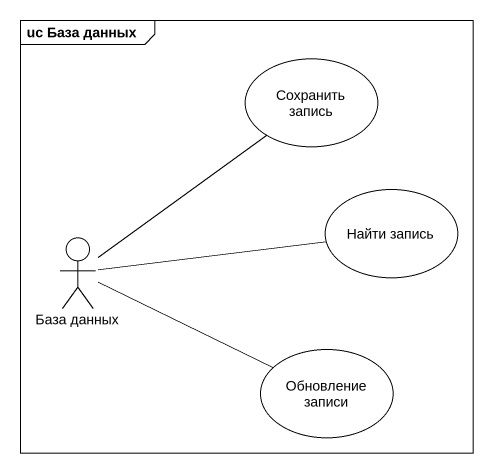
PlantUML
@startuml
mainframe uc База данных
usecase "Сохранить запись" as Сохранить_запись
usecase "Найти запись" as Найти_запись
actor "База данных" as База_данных
usecase "Обновление записи" as Обновление_записи
База_данных -up- Сохранить_запись
База_данных -right- Найти_запись
База_данных -right- Обновление_записи
@enduml
